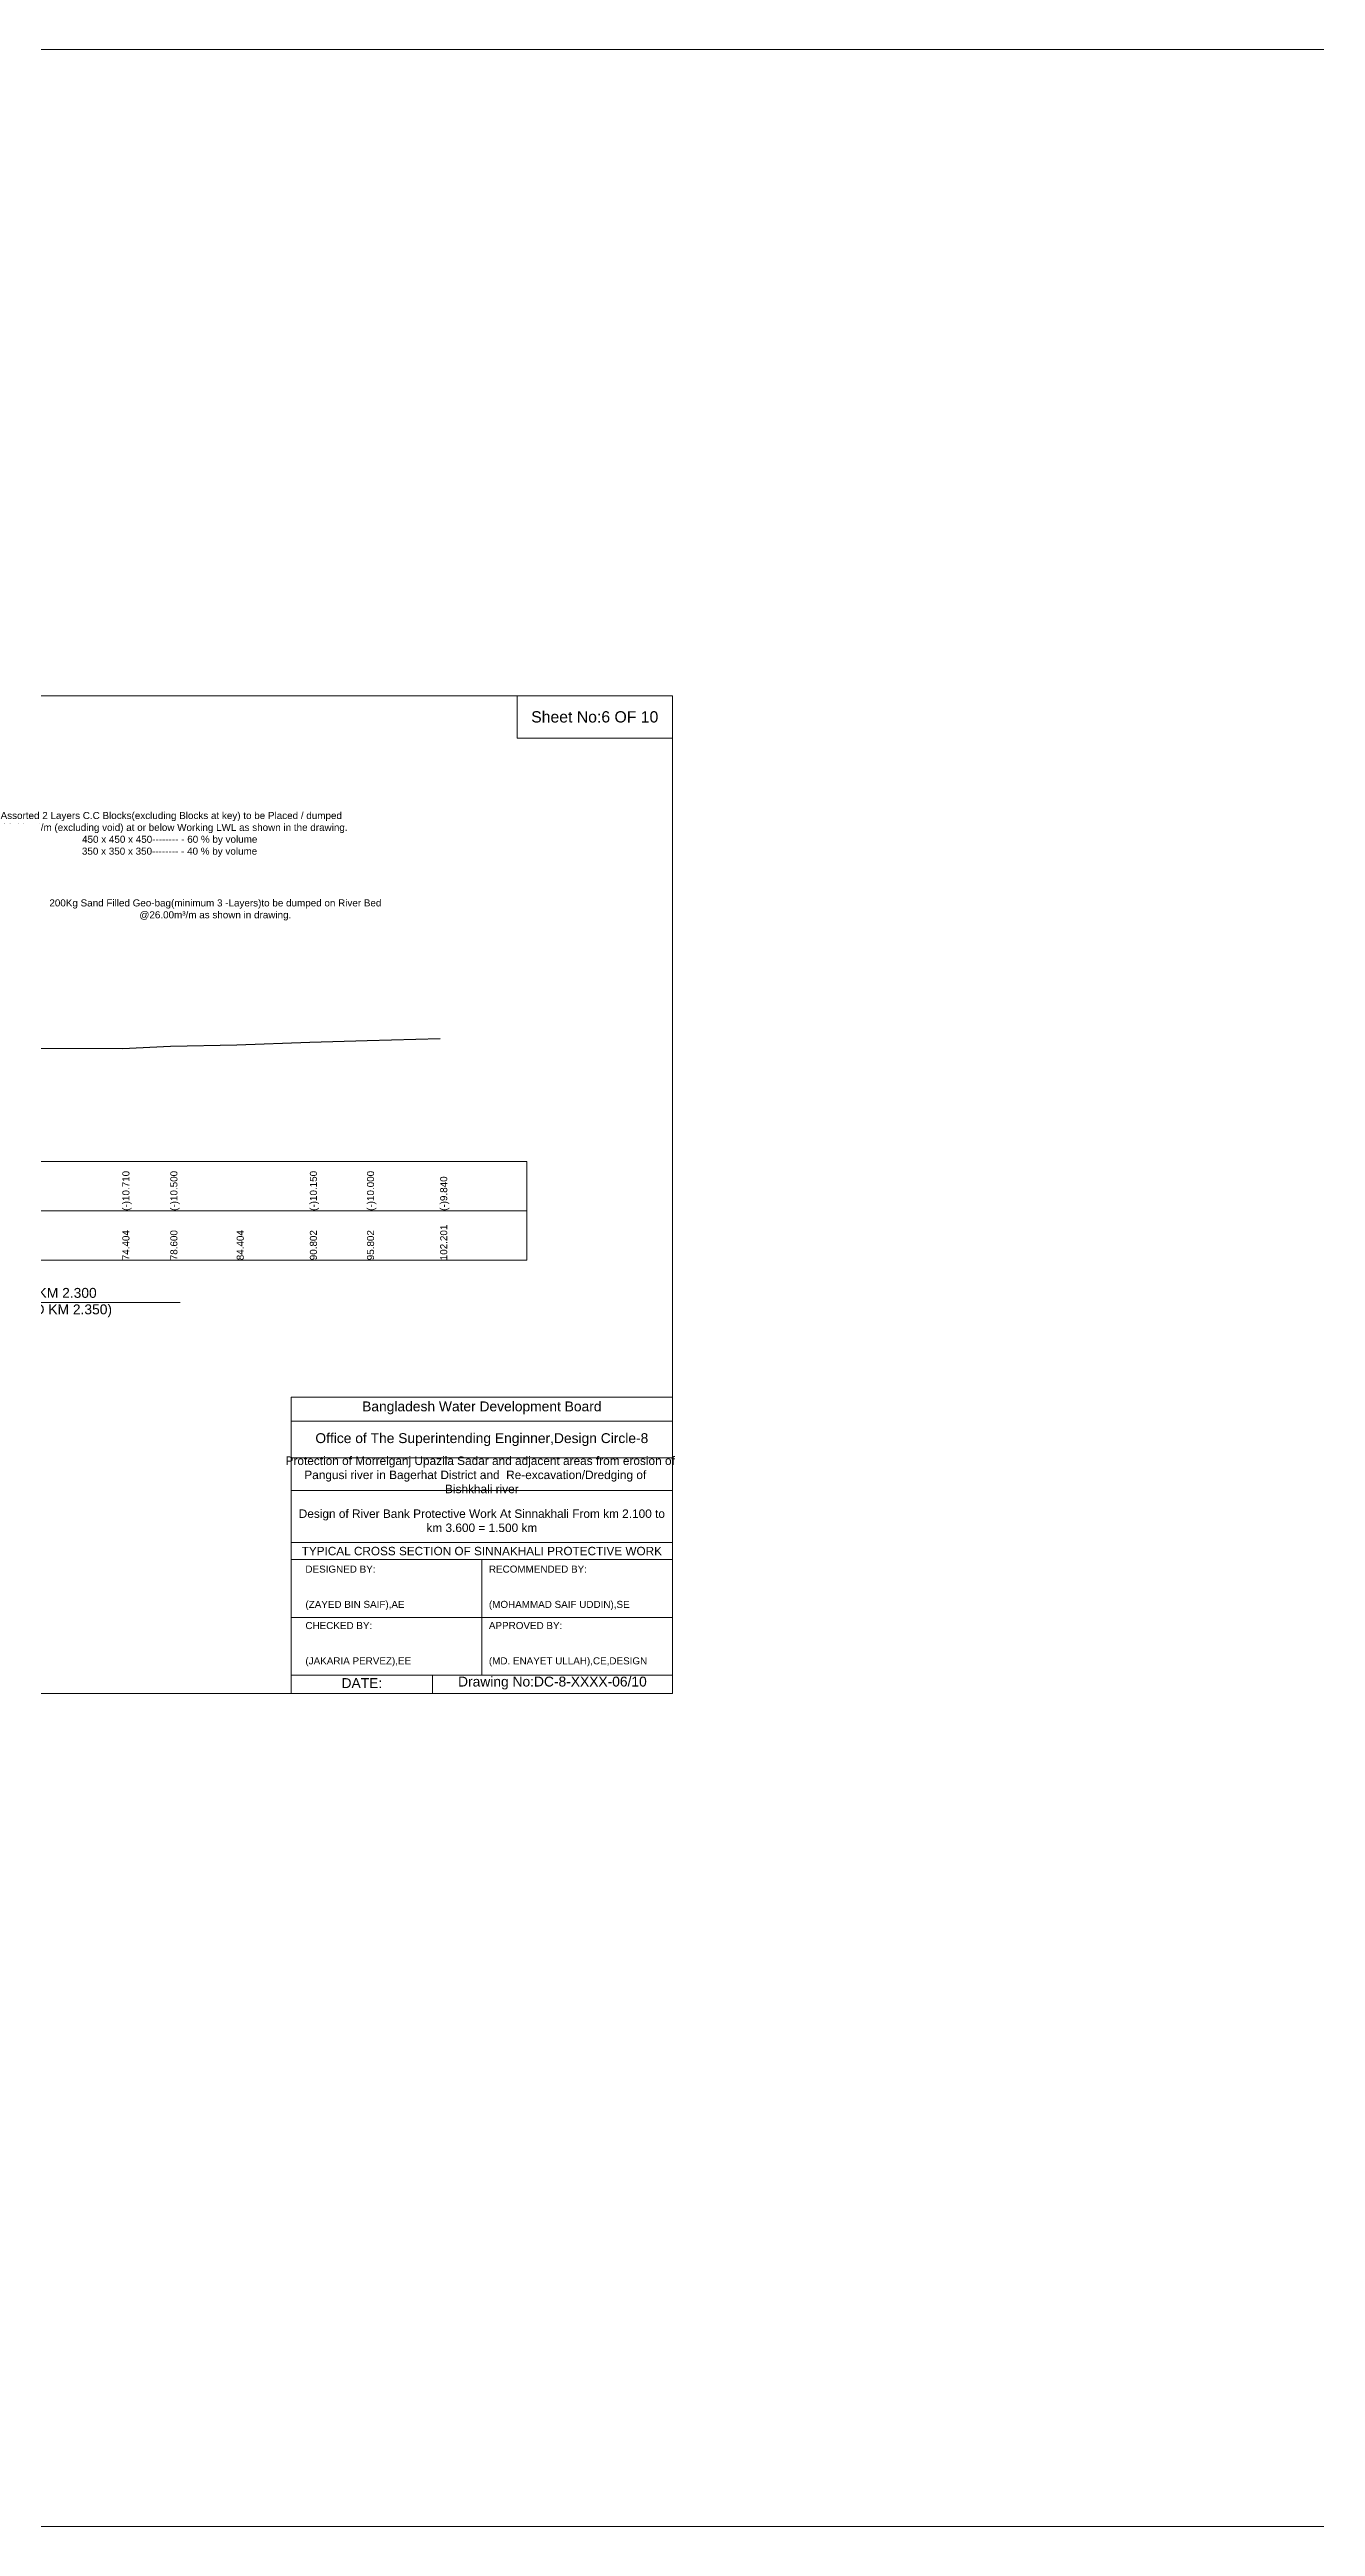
# Model space of a CAD drawing. Header units: inches. Extents: x 66615 to 414904, y -29123 to 90068.
# Drawn here: x 181574 to 190543, y -29123 to -11572 of the extents above; entities that cross this region are included whole.
import ezdxf

# ---------------------------------------------------------------- set-up
doc = ezdxf.new("R2010")
doc.units = ezdxf.units.IN
doc.header["$LTSCALE"] = 7
doc.header["$MEASUREMENT"] = 0
for name, color, linetype, lineweight in [('Cross section Data Border', 7, 'Continuous', 9), ('Cross Section Labels', 7, 'Continuous', 9), ('Existing_Bed_Level for Xsection', 7, 'Continuous', 25), ('Long Section Labels', 7, 'Continuous', 9)]:
    doc.layers.add(name, color=color, linetype=linetype, lineweight=lineweight)
doc.styles.get("Standard").update_dxf_attribs({"font": 'arial.ttf'})

msp = doc.modelspace()

# ---------------------------------------------------------------- linework, layer by layer
at = {"layer": 'Cross section Data Border'}
msp.add_lwpolyline([(176086.86937, -19451.00002), (184956.22639, -19451.00002), (184956.22639, -20151.00002), (176086.86937, -20151.00002)], close=True, dxfattribs=at)
msp.add_lwpolyline([(176086.86937, -19801.00002), (184956.22639, -19801.00002)], dxfattribs=at)
at = {"layer": 'Cross Section Labels'}
for points in [[(175986.86937, -16151.00002), (185986.86937, -16151.00002), (185986.86937, -23222.00002), (175986.86937, -23222.00002)], [(184886.86937, -16151.00002), (185986.86937, -16151.00002), (185986.86937, -16451.00002), (184886.86937, -16451.00002)]]:
    msp.add_lwpolyline(points, close=True, dxfattribs=at)
for points in [[(179474.86937, -20451.00002), (180986.86937, -20451.00002), (182498.86937, -20451.00002)], [(183286.86937, -23222.00002), (183286.86937, -21122.00002), (185986.86937, -21122.00002)], [(183286.86937, -21292.00002), (185986.86937, -21292.00002)], [(183286.86937, -21552.00002), (185986.86937, -21552.00002)], [(183286.86937, -21782.00002), (185986.86937, -21782.00002)], [(183286.86937, -22152.00002), (185986.86937, -22152.00002)], [(183286.86937, -22272.00002), (185986.86937, -22272.00002)], [(184636.86937, -22272.00002), (184636.86937, -23092.00002)], [(183286.86937, -22682.00002), (185986.86937, -22682.00002)], [(183286.86937, -23092.00002), (185986.86937, -23092.00002)], [(184286.86937, -23092.00002), (184286.86937, -23222.00002)]]:
    msp.add_lwpolyline(points, dxfattribs=at)
at = {"layer": 'Existing_Bed_Level for Xsection'}
msp.add_lwpolyline([(181506.6237, -18648.57002), (182090.07565, -18651.00002), (182429.94788, -18633.99002), (182900.03437, -18623.46002), (183418.28784, -18605.64002), (183823.27946, -18593.49002), (184341.59068, -18580.53002)], dxfattribs=at)
at = {"layer": 'Long Section Labels'}
msp.add_lwpolyline([(91231.23993, -11571.79148), (254043.28809, -11571.79148), (254043.28809, -29123.34064), (91231.23993, -29123.34064)], close=True, dxfattribs=at)

# ---------------------------------------------------------------- texts
at = {"layer": 'Cross Section Labels'}
for s, p in [(' Assorted 2 Layers C.C Blocks(excluding Blocks at key) to be Placed / dumped', (181207.75856, -17024.44596)), ('@22.00 m³/m (excluding void) at or below Working LWL as shown in the drawing.', (181165.1767, -17108.70016)), ('450 x 450 x 450-------- - 60 %%% by volume', (181804.2456, -17192.88616)), ('350 x 350 x 350-------- - 40 %%% by volume', (181803.2224, -17277.07215)), ('200Kg Sand Filled Geo-bag(minimum 3 -Layers)to be dumped on River Bed', (181572.60524, -17643.80248)), ('@26.00m³/m as shown in drawing.', (182210.4463, -17728.05668))]:
    msp.add_text(s, height=50, dxfattribs=at).set_placement(p)
at = {"layer": 'Cross Section Labels', "attachment_point": 5}
for s, insert, char_height in [('Sheet No:6 OF 10', (185436.86937, -16301.00002), 80), ('TYPICAL CROSS SECTION AT KM 2.300^J( APPLICABLE FROM KM 2.250 TO KM 2.350)', (180986.86937, -20451.00002), 70), ('Bangladesh Water Development Board', (184636.86937, -21197.00002), 70), ('Office of The Superintending Enginner,Design Circle-8', (184636.86937, -21422.00002), 70)]:
    msp.add_mtext(s, dxfattribs=dict(at, insert=insert, char_height=char_height))
at = {"layer": 'Cross Section Labels'}
for s, insert, char_height, width, attachment_point in [('Protection of Morrelganj Upazila Sadar and adjacent areas from erosion of  Pangusi river in Bagerhat District and  Re-excavation/Dredging of     Bishkhali river', (184636.86937, -21672.00002), 60, 2800, 5), ('Design of River Bank Protective Work At Sinnakhali From km 2.100 to km 3.600 = 1.500 km', (184636.86937, -21997.00002), 60, 2700, 5), ('TYPICAL CROSS SECTION OF SINNAKHALI PROTECTIVE WORK', (184636.86937, -22212.00002), 59.5765532, 2800, 5), ('DESIGNED BY:^J^J^J(ZAYED BIN SAIF),AE', (183386.86937, -22472.00002), 50, 1400, 4), ('RECOMMENDED BY:^J^J^J(MOHAMMAD SAIF UDDIN),SE', (184686.86937, -22472.00002), 50, 1400, 4), ('CHECKED BY:^J^J^J(JAKARIA PERVEZ),EE', (183386.86937, -22872.00002), 50, 1400, 4), ('APPROVED BY:^J^J^J(MD. ENAYET ULLAH),CE,DESIGN', (184686.86937, -22872.00002), 50, 1400, 4), ('DATE:', (183786.86937, -23147.00002), 70, 1400, 5), ('Drawing No:DC-8-XXXX-06/10', (185136.86937, -23147.00002), 70, 2200, 5)]:
    msp.add_mtext(s, dxfattribs=dict(at, insert=insert, char_height=char_height, width=width, attachment_point=attachment_point))
at = {"layer": 'Long Section Labels', "char_height": 50, "attachment_point": 1, "rotation": 90}
for s, insert in [('(-)10.710', (182090.07565, -19801.00002)), ('(-)10.500', (182429.94788, -19801.00002)), ('(-)10.150', (183418.28784, -19801.00002)), ('(-)10.000', (183823.27946, -19801.00002)), ('(-)9.840', (184341.59068, -19801.00002)), ('74.404', (182090.07565, -20151.00002)), ('78.600', (182429.94788, -20151.00002)), ('84.404', (182900.03437, -20151.00002)), ('90.802', (183418.28784, -20151.00002)), ('95.802', (183823.27946, -20151.00002)), ('102.201', (184341.59068, -20151.00002))]:
    msp.add_mtext(s, dxfattribs=dict(at, insert=insert))

doc.saveas('drawing.dxf')
